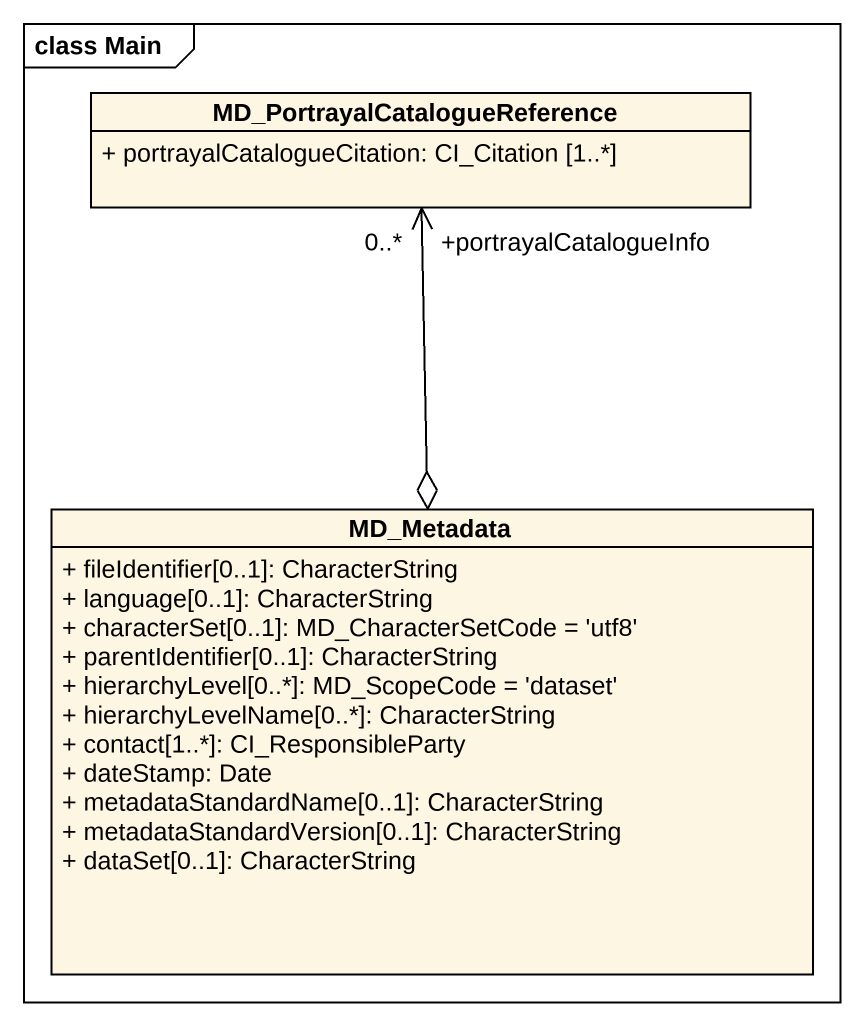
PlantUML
@startuml
mainframe class Main
hide circle
hide empty members
skinparam classAttributeIconSize 0
class "MD_PortrayalCatalogueReference" as MD_PortrayalCatalogueReferen {
  + portrayalCatalogueCitation: CI_Citation [1..*]
}
class MD_Metadata {
  + fileIdentifier[0..1]: CharacterString
  + language[0..1]: CharacterString
  + characterSet[0..1]: MD_CharacterSetCode = 'utf8'
  + parentIdentifier[0..1]: CharacterString
  + hierarchyLevel[0..*]: MD_ScopeCode = 'dataset'
  + hierarchyLevelName[0..*]: CharacterString
  + contact[1..*]: CI_ResponsibleParty
  + dateStamp: Date
  + metadataStandardName[0..1]: CharacterString
  + metadataStandardVersion[0..1]: CharacterString
  + dataSet[0..1]: CharacterString
}
MD_Metadata o-up-> "+portrayalCatalogueInfo\n0..*" MD_PortrayalCatalogueReferen
@enduml
